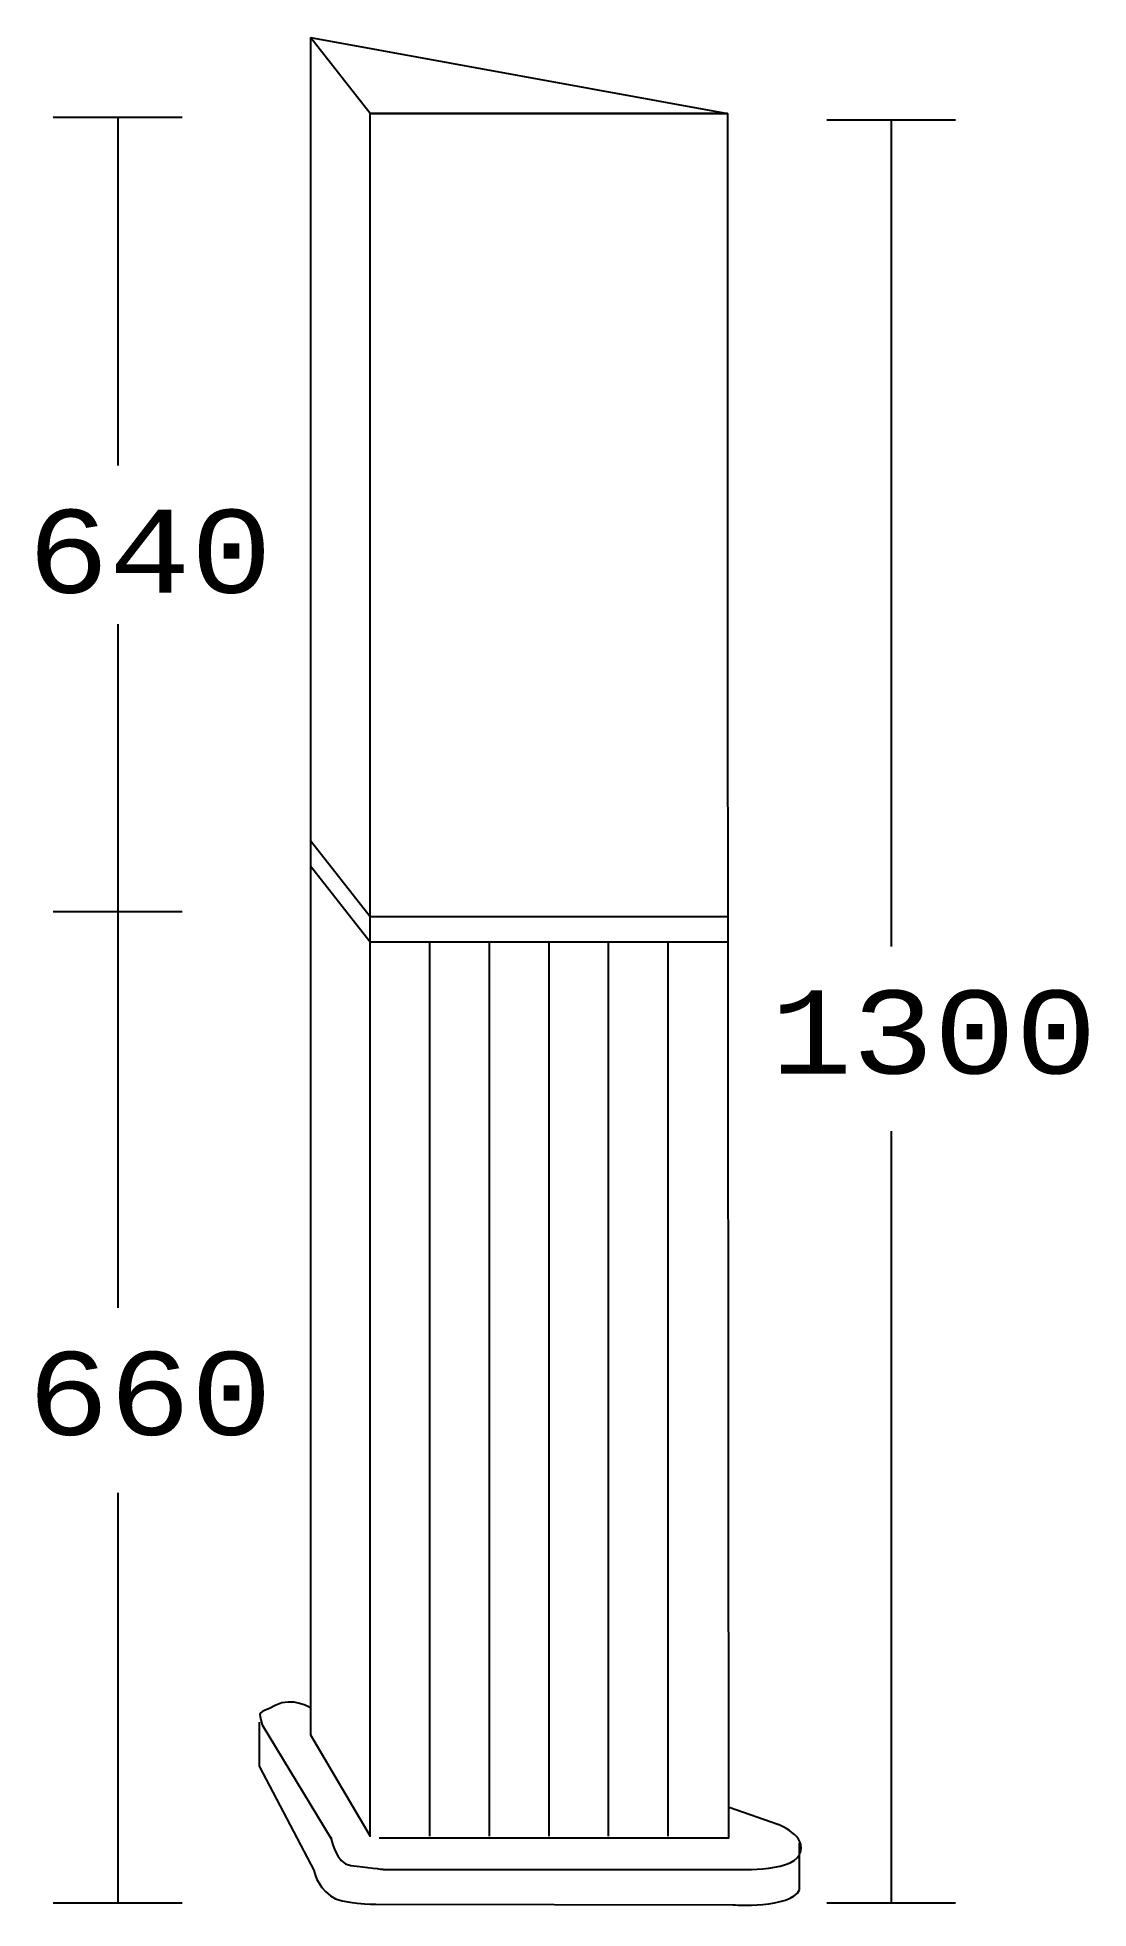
# Model space of a CAD drawing. Extents: x 1 to 137, y 0 to 242.
import ezdxf

# ---------------------------------------------------------------- set-up
doc = ezdxf.new("R2010")
doc.units = 0
doc.layers.add('LIVELLO_1', color=160, linetype='Continuous')
doc.styles.add('STD', font='txt')

# ---------------------------------------------------------------- blocks, each defined once
blk = doc.blocks.new('AI9-BLK1')
at = {"layer": 'LIVELLO_1', "color": 7}
for p, q in [((-61.62, 110.41), (-44.95, 110.41)), ((-53.28, 110.41), (-53.28, 65.4)), ((38.38, 110.1), (55.05, 110.1)), ((46.72, 110.1), (46.71, 3.21)), ((-53.28, 44.9), (-53.28, -43.51)), ((-61.62, 7.74), (-44.95, 7.74)), ((-12.97, 3.78), (-12.97, -111.81)), ((-5.27, 3.78), (-5.27, -111.81)), ((2.43, 3.78), (2.43, -111.81)), ((10.13, 3.78), (10.13, -111.81)), ((17.83, 3.78), (17.83, -111.81)), ((46.71, -20.68), (46.71, -120.42)), ((-53.28, -67.42), (-53.28, -120.42)), ((34.88, -118.76), (34.88, -112.72)), ((-61.62, -120.42), (-44.95, -120.42)), ((38.38, -120.42), (55.05, -120.42))]:
    blk.add_line(p, q, dxfattribs=at)
for points in [[(-28.36, 120.74), (-28.36, 73.9), (-28.36, -98.71), (-20.66, -111.81), (-20.66, 71.57), (-20.66, 110.92), (25.53, 110.92), (25.53, 63.99), (25.55, 47.9), (25.68, -112.07), (-19.47, -112.07)], [(25.53, 7.05), (-20.66, 7.05), (-28.36, 16.88)], [(25.53, 3.78), (-20.66, 3.78), (-28.36, 13.6)]]:
    blk.add_lwpolyline(points, dxfattribs=at)
blk.add_lwpolyline([(-28.36, 120.74), (25.53, 110.92), (-20.66, 110.92)], close=True, dxfattribs=at)
for points, knots in [([(-28.32, -95.29), (-28.32, -95.29), (-30.65, -93.73), (-32.93, -94.93), (-35.2, -96.14), (-35.12, -95.41), (-34.6, -97.43), (-34.6, -97.43), (-25.75, -112.07), (-25.75, -112.07), (-25.75, -112.07), (-25.71, -111.99), (-25.71, -111.99), (-25.71, -111.99), (-25.14, -115.38), (-23.15, -115.62), (-21.16, -115.86), (-18.92, -116.11), (-18.92, -116.11), (-18.92, -116.11), (26.24, -116.11), (26.24, -116.11), (26.24, -116.11), (33.75, -116.59), (34.88, -114.17), (36.02, -111.75), (32.04, -110.3), (32.04, -110.3), (32.04, -110.3), (25.78, -108.12), (25.78, -108.12)], [0, 0, 0, 0, 1, 1, 1, 2, 2, 2, 3, 3, 3, 4, 4, 4, 5, 5, 5, 6, 6, 6, 7, 7, 7, 8, 8, 8, 9, 9, 9, 10, 10, 10, 10]), ([(-35.02, -97.07), (-35.02, -97.07), (-35.02, -102.78), (-35.02, -102.78), (-35.02, -102.78), (-27.9, -116.32), (-27.9, -116.32), (-27.9, -116.32), (-27.62, -118.14), (-25.8, -119.53), (-24.31, -120.68), (-19.94, -120.6), (-19.94, -120.6), (-19.94, -120.6), (26.24, -120.7), (26.24, -120.7), (26.24, -120.7), (33.75, -121.18), (34.88, -118.76)], [0, 0, 0, 0, 1, 1, 1, 2, 2, 2, 3, 3, 3, 4, 4, 4, 5, 5, 5, 6, 6, 6, 6])]:
    blk.add_open_spline(points, degree=3, knots=knots, dxfattribs=at)
at = {"layer": 'LIVELLO_1', "color": 7, "char_height": 10.7458, "attachment_point": 1, "style": 'STD'}
for s, insert in [('\\fCourier|b0|i0;\\H10.7458;\\W0.98;\\C7;640', (-64.97, 59.68)), ('\\fCourier|b0|i0;\\H10.7458;\\W0.98;\\C7;1300', (31.11, -2.48)), ('\\fCourier|b0|i0;\\H10.7458;\\W0.98;\\C7;660', (-64.97, -49.2))]:
    blk.add_mtext(s, dxfattribs=dict(at, insert=insert))

msp = doc.modelspace()

# ---------------------------------------------------------------- block references
at = {"layer": 'LIVELLO_1', "color": 7}
msp.add_blockref('AI9-BLK1', (65.003612, 121.022415), dxfattribs=at)

doc.saveas('drawing.dxf')
